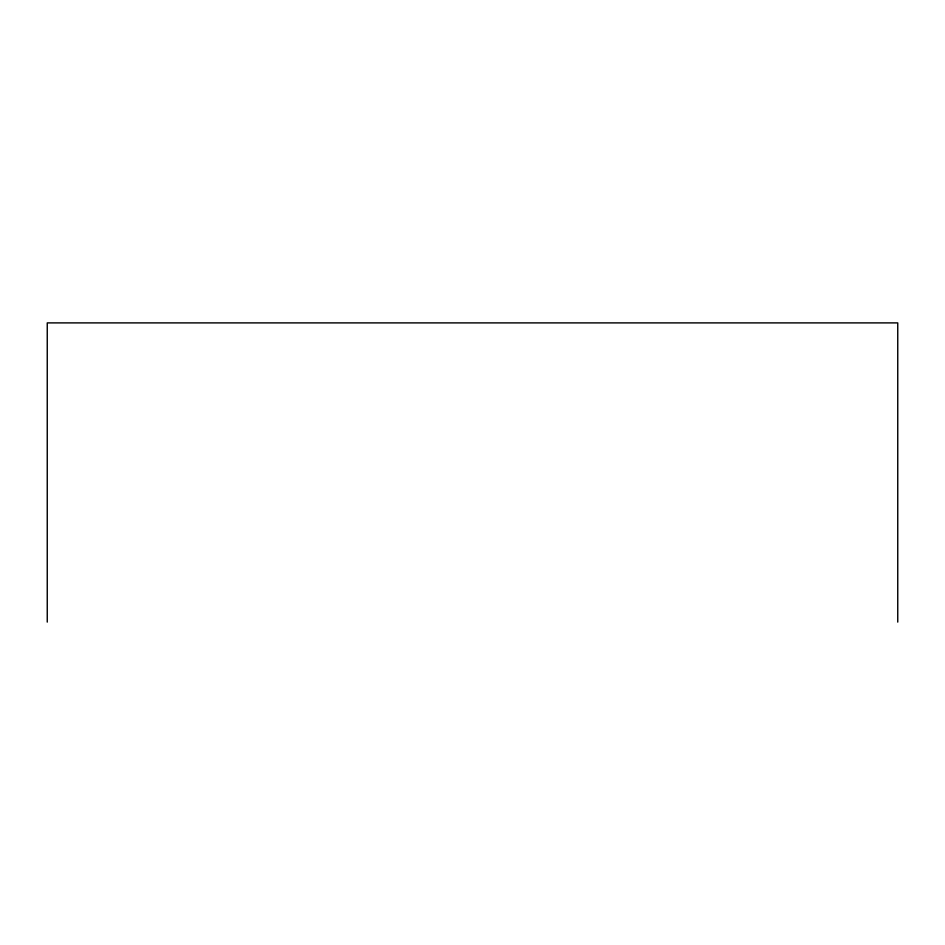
<?xml version="1.0" encoding="UTF-8"?>
<svg xmlns="http://www.w3.org/2000/svg" width="945" height="945" viewBox="0 0 945 945"><rect width="100%" height="100%" fill="white"/><g stroke="black" fill="none" stroke-linecap="round" stroke-linejoin="round"><path stroke-width="1.42" d="M897.75 622.105L897.75 322.895L47.25 322.895L47.25 622.105"/></g></svg>
